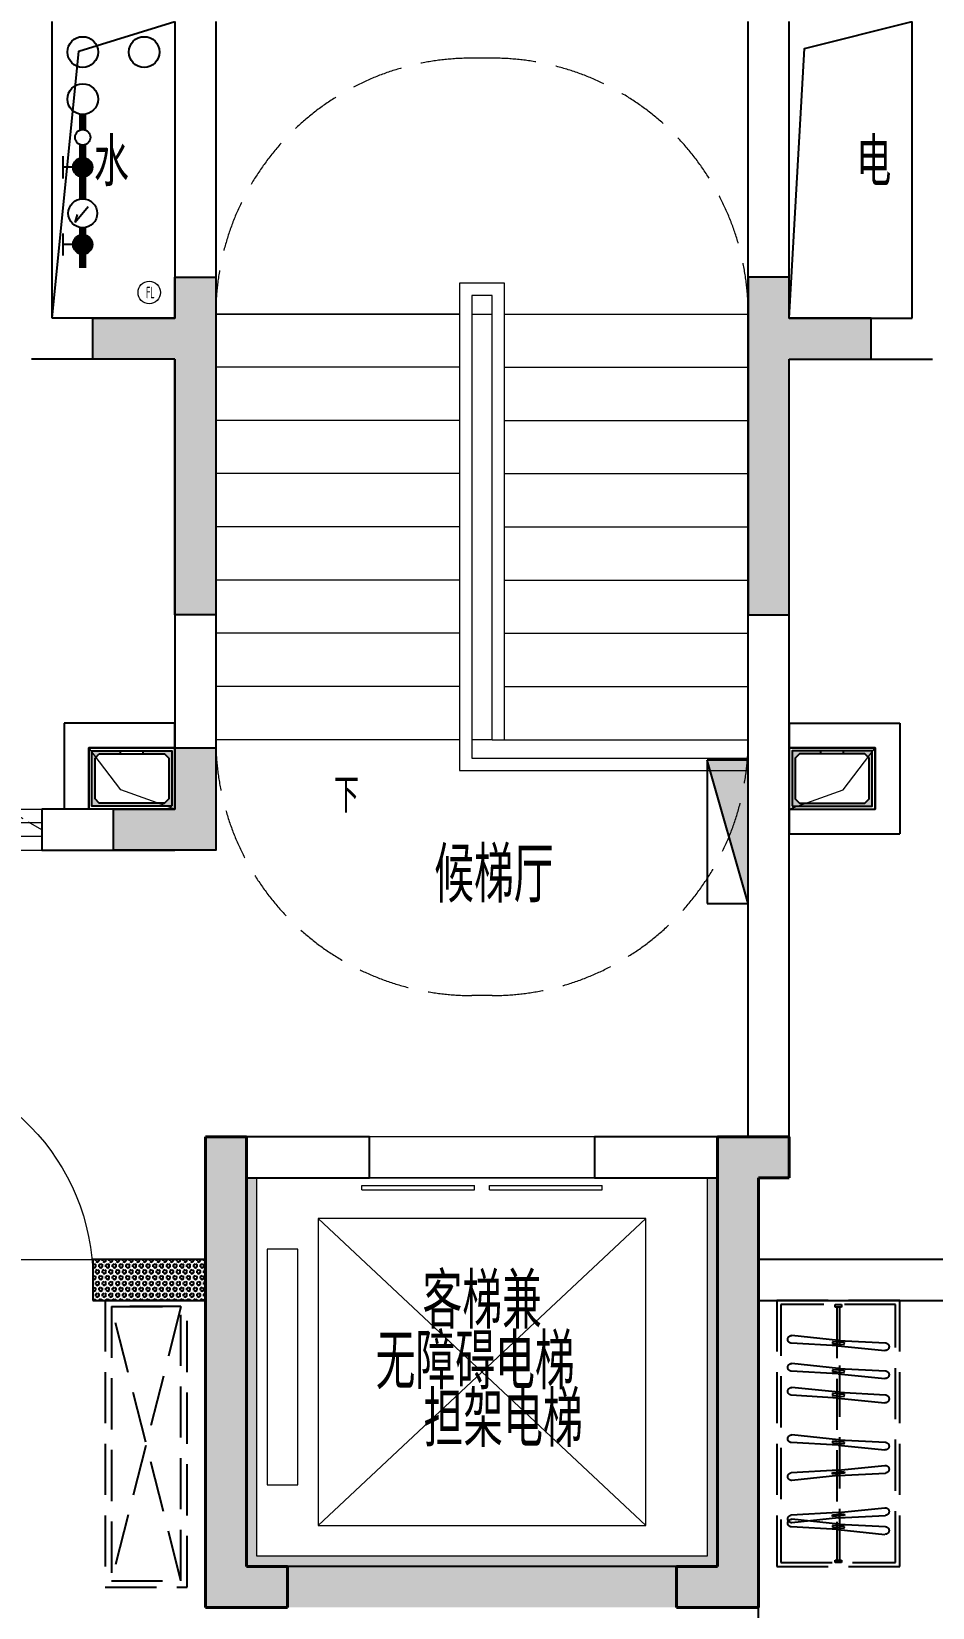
# Model space of a CAD drawing. Extents: x 3753737 to 4713801, y -857380 to 24339.
# Drawn here: x 4672749 to 4677149, y -763560 to -755859 of the extents above; entities that cross this region are included whole.
import ezdxf

# ---------------------------------------------------------------- set-up
doc = ezdxf.new("R2010")
doc.units = 0
doc.header["$LTSCALE"] = 1000
doc.header["$MEASUREMENT"] = 0
doc.linetypes.add('A户型$0$DASH', pattern=[0.35, 0.25, -0.1])
doc.linetypes.add('DASH', pattern=[0.35, 0.25, -0.1])
doc.layers.get('0').update_dxf_attribs({"linetype": 'CONTINUOUS'})
for name, color, linetype in [('!!电气', 1, 'CONTINUOUS'), ('5fur', 175, 'CONTINUOUS'), ('COLU', 7, 'CONTINUOUS'), ('EQUIP_消火栓', 7, 'CONTINUOUS'), ('LVTRY', 252, 'CONTINUOUS'), ('S-砼墙填充', 251, 'CONTINUOUS'), ('VPIPE-消防', 1, 'TG_X'), ('VPIPE-给水', 3, 'TG_J'), ('WALL', 252, 'CONTINUOUS'), ('保温', 6, 'CONTINUOUS'), ('污水', 3, 'CONTINUOUS'), ('看线', 185, 'CONTINUOUS'), ('给水', 4, 'CONTINUOUS')]:
    doc.layers.add(name, color=color, linetype=linetype)
for name, color, linetype, lineweight in [('3.5方案汇报，与郭总、侯月琴确定户型_t8$0$STAIR', 2, 'CONTINUOUS', 18), ('COLUMN', 252, 'CONTINUOUS', 40), ('DIM_SYMB', 252, 'CONTINUOUS', 20), ('PUB_HATCH', 8, 'CONTINUOUS', 9), ('PUB_TEXT', 7, 'CONTINUOUS', 20), ('STAIR', 252, 'CONTINUOUS', 20), ('VPIPE-废水', 31, 'TG_F', 18), ('WINDOW', 146, 'CONTINUOUS', 20), ('填充', 251, 'CONTINUOUS', 5), ('立面-洞口示意', 252, 'CONTINUOUS', 13)]:
    doc.layers.add(name, color=color, linetype=linetype, lineweight=lineweight)
doc.styles.add('_TCH_DIM', font='SIMPLEX', dxfattribs={"bigfont": 'GBCBIG'})
doc.styles.get("Standard").update_dxf_attribs({"font": 'gbenor.shx', "bigfont": 'gbcbig.shx'})
doc.styles.add('TG_LINETYPE', font='SIMPLEX', dxfattribs={"width": 0.8, "height": 3, "bigfont": 'HZTXT'})
doc.linetypes.add('TG_F', pattern='A,2,-0.3,["F",TG_LINETYPE,S=0.1,R=0,X=-0.23,Y=-0.15],0', length=2.3)
doc.linetypes.add('TG_J', pattern='A,2,-0.22,["J",TG_LINETYPE,S=0.1,R=0,X=-0.18,Y=-0.15],0', length=2.22)
doc.linetypes.add('TG_X', pattern='A,4,-0.3,["X",TG_LINETYPE,S=0.1,R=0,X=-0.23,Y=-0.15],0', length=4.3)
pattern_1 = [(90, (0, 0), (-16.49778, 1e-15), [9.525, -19.05]), (210, (0, 0), (8.24889, -14.2874966), [9.525, -19.05]), (150, (6e-16, 9.525), (-8.24889, -14.2874966), [9.525, -19.05])]

# ---------------------------------------------------------------- blocks, each defined once
blk = doc.blocks.new('dfgdfgsf')
at = {"layer": '5fur', "color": 252, "linetype": 'A户型$0$DASH'}
for p, q in [((2086566.6, -1251032.2), (2086536.6, -1251032.2)), ((2086536.6, -1251032.2), (2086536.6, -1251044.2)), ((2086536.6, -1251044.2), (2086566.6, -1251044.2)), ((2086559.1, -1251044.2), (2086559.1, -1252280.2)), ((2086566.6, -1251044.2), (2086566.6, -1251032.2)), ((2086550, -1251207.2), (2086778, -1251183.4)), ((2086550, -1251207.2), (2086321.1, -1251219.5)), ((2086552.1, -1251233.2), (2086324, -1251257)), ((2086552.1, -1251233.2), (2086781, -1251221)), ((2086550, -1251343.9), (2086321.1, -1251356.2)), ((2086550, -1251343.9), (2086777.6, -1251320.2)), ((2086552.1, -1251369.9), (2086781, -1251357.7)), ((2086552.1, -1251369.9), (2086324, -1251393.8)), ((2086550, -1251460.9), (2086778, -1251437.1)), ((2086550, -1251460.9), (2086321.1, -1251473.2)), ((2086552.1, -1251488.9), (2086324, -1251512.8)), ((2086552.3, -1251488.9), (2086781, -1251474.7)), ((2086550, -1251692.8), (2086778, -1251669)), ((2086550, -1251692.8), (2086321.1, -1251705.1)), ((2086552, -1251718.8), (2086323.9, -1251742.7)), ((2086552.1, -1251718.8), (2086781, -1251706.6)), ((2086552.1, -1251841.5), (2086324, -1251817.7)), ((2086550, -1251867.5), (2086321.1, -1251855.3)), ((2086550, -1251867.5), (2086778, -1251891.4)), ((2086552.1, -1251841.5), (2086781, -1251853.8)), ((2086552.1, -1252048.4), (2086324, -1252024.5)), ((2086552.1, -1252048.4), (2086781, -1252060.6)), ((2086550, -1252074.4), (2086321.1, -1252062.1)), ((2086550, -1252104.9), (2086321.1, -1252117.2)), ((2086552.1, -1252130.9), (2086324, -1252154.8)), ((2086550, -1252074.4), (2086778, -1252098.2)), ((2086550, -1252104.9), (2086778, -1252081.1)), ((2086552.1, -1252130.9), (2086781, -1252118.7)), ((2086566.6, -1252280.2), (2086536.6, -1252280.2)), ((2086536.6, -1252280.2), (2086536.6, -1252292.2)), ((2086566.6, -1252292.2), (2086566.6, -1252280.2)), ((2086536.6, -1252292.2), (2086566.6, -1252292.2))]:
    blk.add_line(p, q, dxfattribs=at)
for points in [[(2086851.6, -1252312.2), (2086251.6, -1252312.2), (2086251.6, -1251012.2), (2086851.6, -1251012.2)], [(2086831.6, -1252292.2), (2086271.6, -1252292.2), (2086271.6, -1251032.2), (2086831.6, -1251032.2)], [(2089731.6, -1252412.2), (2089731.6, -1251012.2), (2090131.6, -1251012.2), (2090131.6, -1252412.2)], [(2089761.6, -1252382.2), (2089761.6, -1251042.2), (2090101.6, -1251042.2), (2090101.6, -1252382.2)], [(2086580, -1251222.3), (2086522.1, -1251226.9), (2086521.4, -1251218.2), (2086579.3, -1251213.6)], [(2086580, -1251359), (2086522.1, -1251363.6), (2086521.4, -1251354.9), (2086579.3, -1251350.4)], [(2086580, -1251476), (2086522.1, -1251480.6), (2086521.4, -1251471.9), (2086579.3, -1251467.4)], [(2086580, -1251707.9), (2086522.1, -1251712.5), (2086521.4, -1251703.8), (2086579.3, -1251699.2)], [(2086580, -1251852.5), (2086522.1, -1251847.9), (2086521.4, -1251856.6), (2086579.3, -1251861.1)], [(2086580, -1252059.3), (2086522.1, -1252054.7), (2086521.4, -1252063.4), (2086579.3, -1252068)], [(2086580, -1252120), (2086522.1, -1252124.6), (2086521.4, -1252115.9), (2086579.3, -1252111.4)]]:
    blk.add_lwpolyline(points, close=True, dxfattribs=at)
for points in [[(2086544.1, -1252280.2), (2086544.1, -1251044.2)], [(2089761.6, -1252382.2), (2090101.6, -1251042.2), (2089761.6, -1251042.2), (2090101.6, -1252382.2)]]:
    blk.add_lwpolyline(points, dxfattribs=at)
for centre, radius, start, end in [((2086779.5, -1251202.2), 18.8, 274.51246, 94.51246), ((2086322.5, -1251238.2), 18.8, 94.51246, 274.51246), ((2086322.5, -1251375), 18.8, 94.51246, 274.51246), ((2086779.5, -1251338.9), 18.8, 274.51246, 94.51246), ((2086779.5, -1251455.9), 18.8, 274.51246, 94.51246), ((2086323.5, -1251492.9), 19.9, 97.25134, 271.62727), ((2086779.5, -1251687.8), 18.8, 274.51246, 94.51246), ((2086322.4, -1251723.9), 18.8, 94.51246, 274.51246), ((2086322.5, -1251836.5), 18.8, 85.48754, 265.48754), ((2086779.5, -1251872.6), 18.8, 265.48754, 85.48754), ((2086322.5, -1252043.3), 18.8, 85.48754, 265.48754), ((2086322.5, -1252136), 18.8, 94.51246, 274.51246), ((2086779.5, -1252079.4), 18.8, 265.48754, 85.48754), ((2086779.5, -1252099.9), 18.8, 274.51246, 94.51246)]:
    blk.add_arc(centre, radius, start, end, dxfattribs=at)
blk = doc.blocks.new('A$C2705576B')
at = {"layer": '给水'}
h = blk.add_hatch(color=252, dxfattribs=at)
edge = h.paths.add_edge_path()
edge.add_arc((417.5, -1741.2), 47.2, 0, 360)
h = blk.add_hatch(color=252, dxfattribs=at)
edge = h.paths.add_edge_path()
edge.add_arc((794.7, -1741.2), 47.2, 0, 360)
at = {"layer": '给水', "color": 252}
for p, q in [((363.1, -1645.4), (471.8, -1645.4)), ((417.5, -1741.2), (417.5, -1645.4)), ((740.3, -1645.4), (849, -1645.4)), ((794.7, -1741.2), (794.7, -1645.4)), ((601.1, -1768.1), (525.3, -1704.3)), ((525.3, -1704.3), (564, -1715))]:
    blk.add_line(p, q, dxfattribs=at)
at = {"layer": '给水', "color": 252, "const_width": 35.4}
for points in [[(499.1, -1741.2), (302.5, -1741.2)], [(903.5, -1741.2), (640.6, -1741.2)], [(1052.8, -1741.2), (978.5, -1741.2)]]:
    blk.add_lwpolyline(points, dxfattribs=at)
at = {"layer": '给水', "color": 252}
for centre, radius in [((417.5, -1741.2), 47.2), ((569.8, -1741.2), 70.8), ((794.7, -1741.2), 47.2), ((941, -1741.2), 37.5)]:
    blk.add_circle(centre, radius, dxfattribs=at)
blk = doc.blocks.new('GDGDGRD')
at = {"layer": 'PUB_HATCH'}
for points in [[(431966.6, 293615.4), (431616.6, 293615.4), (431616.6, 293415.4), (431766.6, 293415.4), (431766.6, 291315.4), (432166.6, 291315.4), (432166.6, 291515.4), (431966.6, 291515.4)], [(434266.6, 293615.4), (434266.6, 291515.4), (434066.6, 291515.4), (434066.6, 291315.4), (434466.6, 291315.4), (434466.6, 293415.4), (434466.6, 293415.4), (434466.6, 293615.4)]]:
    blk.add_hatch(color=256, dxfattribs=at).paths.add_polyline_path(points)
at = {"layer": 'S-砼墙填充'}
h = blk.add_hatch(color=252, dxfattribs=at)
h.dxf.hatch_style = 1
h.paths.add_polyline_path([(431616.6, 297415.4), (431216.6, 297415.4), (431216.6, 297615.4), (431616.6, 297615.4), (431616.6, 297815.4), (431816.6, 297815.4), (431816.6, 296165.4), (431616.6, 296165.4)])
h = blk.add_hatch(color=252, dxfattribs=at)
h.dxf.hatch_style = 1
h.paths.add_polyline_path([(434616.6, 297415.4), (435016.6, 297415.4), (435016.6, 297615.4), (434616.6, 297615.4), (434616.6, 297815.4), (434416.6, 297815.4), (434416.6, 296165.4), (434616.6, 296165.4)])
h = blk.add_hatch(color=252, dxfattribs=at)
h.dxf.hatch_style = 1
h.paths.add_polyline_path([(434916.6, 295015.6), (434916.6, 295215.6), (434616.6, 295215.6), (434616.6, 295515.6), (434416.6, 295515.6), (434416.6, 295015.6)])
at = {"layer": 'COLU', "color": 252}
for points in [[(431616.6, 297415.4), (431216.6, 297415.4), (431216.6, 297615.4), (431616.6, 297615.4), (431616.6, 297815.4), (431816.6, 297815.4), (431816.6, 296165.4), (431616.6, 296165.4), (431616.6, 297415.4)], [(434616.6, 297415.4), (435016.6, 297415.4), (435016.6, 297615.4), (434616.6, 297615.4), (434616.6, 297815.4), (434416.6, 297815.4), (434416.6, 296165.4), (434616.6, 296165.4), (434616.6, 297415.4)], [(434916.6, 295015.6), (434916.6, 295215.6), (434616.6, 295215.6), (434616.6, 295515.6), (434416.6, 295515.6), (434416.6, 295015.6)]]:
    blk.add_lwpolyline(points, close=True, dxfattribs=at)
at = {"layer": 'COLUMN', "color": 252}
for p, q in [((431966.6, 293615.4), (431616.6, 293615.4)), ((431616.6, 293615.4), (431616.6, 293415.4)), ((431966.6, 291515.4), (431966.6, 293615.4)), ((434266.6, 293615.4), (434266.6, 291515.4)), ((434466.6, 293615.4), (434266.6, 293615.4)), ((434466.6, 293415.4), (434466.6, 293615.4)), ((431616.6, 293415.4), (431766.6, 293415.4)), ((431766.6, 293415.4), (431766.6, 291315.4)), ((434466.6, 291315.4), (434466.6, 293415.4)), ((434466.6, 293415.4), (434466.6, 293415.4)), ((432166.6, 291515.4), (431966.6, 291515.4)), ((432166.6, 291315.4), (432166.6, 291515.4)), ((434266.6, 291515.4), (434066.6, 291515.4)), ((434066.6, 291515.4), (434066.6, 291315.4)), ((431766.6, 291315.4), (432166.6, 291315.4)), ((434066.6, 291315.4), (434466.6, 291315.4))]:
    blk.add_line(p, q, dxfattribs=at)
blk = doc.blocks.new('VXVXVXDVXDVXVDX')
at = {"layer": '保温', "linetype": 'Continuous', "ltscale": 10}
h = blk.add_hatch(dxfattribs=at)
h.set_pattern_fill('HEX', color=251, scale=10, angle=90, style=0)
h.set_pattern_definition(pattern_1)
h.paths.add_polyline_path([(435016.6, 292815.4), (435016.6, 293015.4), (434466.6, 293015.4), (434466.6, 292815.4)])
h = blk.add_hatch(dxfattribs=at)
h.set_pattern_fill('HEX', color=251, scale=10, angle=90, style=0)
h.set_pattern_definition(pattern_1)
h.paths.add_polyline_path([(434066.6, 291315.4), (434066.6, 291515.4), (432166.6, 291515.4), (432166.6, 291315.4)])
blk = doc.blocks.new('$TwtSys$00000434')
at = {"color": 252}
for p, q in [((-0.5, 0.5), (-0.5, -0.5)), ((-0.5, -0.5), (0.5, 0.5)), ((0.5, 0.5), (-0.5, 0.5)), ((0.5, -0.5), (0.5, 0.5)), ((-0.5, -0.5), (0.5, -0.5))]:
    blk.add_line(p, q, dxfattribs=at)
blk.add_solid([(0.5, -0.5), (0.5, 0.5), (-0.5, -0.5)], dxfattribs=at)
blk = doc.blocks.new('A$C1BAD4CCC')
at = {"layer": 'PUB_HATCH'}
blk.add_hatch(color=252, dxfattribs=at).paths.add_polyline_path([(15, -15), (15, -285), (155, -285), (155, -270), (50, -270), (30, -250), (30, -50), (50, -30), (370, -30), (390, -50), (390, -250), (370, -270), (265, -270), (265, -285), (405, -285), (405, -15)])
at = {"layer": 'LVTRY', "color": 252}
for p, q in [((155, -270), (155, -285)), ((265, -270), (265, -285))]:
    blk.add_line(p, q, dxfattribs=at)
for points in [[(420, 0), (0, 0), (0, -300), (420, -300)], [(405, -15), (15, -15), (15, -285), (405, -285)], [(50, -270), (370, -270), (390, -250), (390, -50), (370, -30), (50, -30), (30, -50), (30, -250), (50, -270)]]:
    blk.add_lwpolyline(points, close=True, dxfattribs=at)
at = {"layer": '立面-洞口示意', "color": 252}
blk.add_lwpolyline([(420, 0), (156.4, -93.9), (0, -300)], dxfattribs=at)
blk = doc.blocks.new('$DorLib2D$00000001')
for p, q in [((0.45, 0.975), (0.5, 0.975)), ((0.45, 0), (0.45, 0.975)), ((0.5, 0), (0.5, 0.975)), ((0.5, 0), (0.45, 0))]:
    blk.add_line(p, q)
at = {"lineweight": 13}
blk.add_arc((0.475, 0), 0.975, 91.46928, 180, dxfattribs=at)
blk = doc.blocks.new('$WINLIB2D$00000001')
at = {"color": 0}
for points in [[(-0.5, 0.5), (-0.5, -0.5)], [(-0.5, 0.5), (0.5, 0.5)], [(0.5, -0.5), (0.5, 0.5)], [(0.5, 0.167), (-0.5, 0.167)], [(0.5, -0.167), (-0.5, -0.167)], [(-0.5, -0.5), (0.5, -0.5)]]:
    blk.add_lwpolyline(points, dxfattribs=at)
blk = doc.blocks.new('$DORLIB2D$00000127')
at = {"color": 0}
for points in [[(-0.5333, 0.7949), (-0.5333, 0.6904)], [(-0.0333, 0.7949), (-0.5333, 0.7949)], [(-0.0333, 0.7949), (-0.0333, 0.6904)], [(0.5333, 0.7949), (0.0333, 0.7949)], [(0.0333, 0.7949), (0.0333, 0.6904)], [(0.5333, 0.7949), (0.5333, 0.6904)], [(-0.0333, 0.6904), (-0.5333, 0.6904)], [(0.5333, 0.6904), (0.0333, 0.6904)], [(0.5, 0.5), (-0.5, 0.5)]]:
    blk.add_lwpolyline(points, dxfattribs=at)
blk = doc.blocks.new('A$C100F5A36')
at = {"layer": '填充'}
h = blk.add_hatch(dxfattribs=at)
h.set_pattern_fill('隔热材料02', color=252, scale=100, style=0)
h.set_pattern_definition([(0, (-1149905.93, -622721.03), (0, 50), []), (0, (-1149905.93, -622704.364), (0, 50), []), (270, (-1149862.19, -622695.733), (50, -9e-15), [5.01775, -44.98225]), (270, (-1149899.65, -622695.733), (50, -9e-15), [5.01775, -44.98225]), (90, (-1149874.137, -622729.66), (-50, 3e-15), [5.01775, -44.98225]), (90, (-1149887.7, -622729.66), (-50, 3e-15), [5.01775, -44.98225]), (180, (-1149855.907, -622737.697), (-6e-15, -50), [50.02425, 0.02425]), (135, (-1149869.864, -622735.19), (3e-15, 49.99987405), [4.268, -66.44275]), (116.56505, (-1149822.882, -622732.17), (0.00011283, 49.99993342), [2.805, -108.9985]), (116.56505, (-1149872.882, -622732.17), (0.00011283, 49.99993342), [2.805, -108.9985]), (153.43495, (-1149814.847, -622737.697), (-0.0001128, 49.9999334), [5.61, -106.1935]), (153.43495, (-1149864.847, -622737.697), (-0.0001128, 49.9999334), [5.61, -106.1935]), (63.43495, (-1149824.137, -622724.644), (-0.00011283, 49.99993342), [26.714, -85.0895]), (63.43495, (-1149874.137, -622724.644), (-0.00011283, 49.99993342), [26.714, -85.0895]), (116.56505, (-1149812.19, -622695.733), (0.00011283, 49.99993342), [2.805, -108.9985]), (116.56505, (-1149862.19, -622695.733), (0.00011283, 49.99993342), [2.805, -108.9985]), (135, (-1149863.444, -622693.224), (3e-15, 49.99987405), [4.268, -66.44275]), (153.43495, (-1149816.462, -622690.206), (-0.0001128, 49.9999334), [5.61, -106.1935]), (153.43495, (-1149866.462, -622690.206), (-0.0001128, 49.9999334), [5.61, -106.1935]), (45, (-1149898.394, -622693.224), (0, 49.99987405), [4.268, -66.44275]), (63.43495, (-1149849.649, -622695.733), (-0.00011283, 49.99993342), [2.805, -108.9985]), (63.43495, (-1149899.649, -622695.733), (-0.00011283, 49.99993342), [2.805, -108.9985]), (26.56505, (-1149845.376, -622690.206), (0.0001128, 49.9999334), [5.61, -106.1935]), (26.56505, (-1149895.376, -622690.206), (0.0001128, 49.9999334), [5.61, -106.1935]), (116.56505, (-1149837.702, -622724.644), (0.00011283, 49.99993342), [26.714, -85.0895]), (116.56505, (-1149887.702, -622724.644), (0.00011283, 49.99993342), [26.714, -85.0895]), (45, (-1149891.974, -622735.19), (0, 49.99987405), [4.268, -66.44275]), (63.43495, (-1149838.956, -622732.17), (-0.00011283, 49.99993342), [2.805, -108.9985]), (63.43495, (-1149888.956, -622732.17), (-0.00011283, 49.99993342), [2.805, -108.9985]), (26.56505, (-1149846.99, -622737.697), (0.0001128, 49.9999334), [5.61, -106.1935]), (26.56505, (-1149896.99, -622737.697), (0.0001128, 49.9999334), [5.61, -106.1935])])
h.paths.add_polyline_path([(48202.5, -12082.4), (48152.5, -12082.4), (48152.5, -13982.4), (50452.5, -13982.4), (50452.5, -12082.4), (50402.5, -12082.4), (50402.5, -13932.4), (48202.5, -13932.4)])
at = {"layer": '3.5方案汇报，与郭总、侯月琴确定户型_t8$0$STAIR', "color": 252}
for p, q in [((48502.5, -12282.4), (50102.5, -13782.4)), ((50102.5, -12282.4), (48502.5, -13782.4))]:
    blk.add_line(p, q, dxfattribs=at)
for points in [[(50102.5, -13782.4), (50102.5, -12282.4), (48502.5, -12282.4), (48502.5, -13782.4)], [(48402.5, -13582.4), (48402.5, -12432.4), (48252.5, -12432.4), (48252.5, -13582.4)]]:
    blk.add_lwpolyline(points, close=True, dxfattribs=at)
at = {"layer": 'DIM_SYMB', "color": 252}
blk.add_lwpolyline([(48627.5, -10072.4, 0, 0, 0), (48627.5, -7147.4, 0, 0, 0), (49977.5, -7147.4, 0, 0, 0), (49977.5, -9662.4, 40, 0, 0), (49977.5, -9812.4, 0, 0, 0)], format="xyseb", dxfattribs=at)
at = {"layer": 'STAIR', "color": 252}
for p, q in [((48002.5, -6432.4), (48002.5, -7862.4)), ((50602.5, -7862.4), (50602.5, -6432.4)), ((49412.5, -7712.4), (49192.5, -7712.4)), ((49192.5, -7712.4), (49192.5, -10092.4)), ((49352.5, -7772.4), (49252.5, -7772.4)), ((49252.5, -7772.4), (49252.5, -10032.4)), ((49352.5, -9942.4), (49352.5, -7772.4)), ((49412.5, -9942.4), (49412.5, -7712.4)), ((48002.5, -7862.4), (48002.5, -9942.4)), ((49192.5, -7862.4), (48002.5, -7862.4)), ((48002.5, -7862.4), (49192.5, -7862.4)), ((49252.5, -7862.4), (49252.5, -9942.4)), ((49252.5, -7862.4), (49352.5, -7862.4)), ((49352.5, -9942.4), (49352.5, -7862.4)), ((49412.5, -7862.4), (50602.5, -7862.4)), ((49412.5, -7862.4), (50602.5, -7862.4)), ((50602.5, -9942.4), (50602.5, -7862.4)), ((49192.5, -8122.4), (48002.5, -8122.4)), ((49412.5, -8122.4), (50602.5, -8122.4)), ((49192.5, -8382.4), (48002.5, -8382.4)), ((49412.5, -8382.4), (50602.5, -8382.4)), ((49192.5, -8642.4), (48002.5, -8642.4)), ((49412.5, -8642.4), (50602.5, -8642.4)), ((49192.5, -8902.4), (48002.5, -8902.4)), ((49412.5, -8902.4), (50602.5, -8902.4)), ((49192.5, -9162.4), (48002.5, -9162.4)), ((49412.5, -9162.4), (50602.5, -9162.4)), ((49192.5, -9422.4), (48002.5, -9422.4)), ((49412.5, -9422.4), (50602.5, -9422.4)), ((49192.5, -9682.4), (48002.5, -9682.4)), ((49412.5, -9682.4), (50602.5, -9682.4)), ((49192.5, -9942.4), (48002.5, -9942.4)), ((49352.5, -9942.4), (49252.5, -9942.4)), ((49352.5, -9942.4), (49412.5, -9942.4)), ((49352.5, -9942.4), (49412.5, -9942.4)), ((49412.5, -9942.4), (50602.5, -9942.4)), ((49252.5, -10032.4), (50602.5, -10032.4)), ((50602.5, -10032.4), (50602.5, -10092.4)), ((49192.5, -10092.4), (50602.5, -10092.4))]:
    blk.add_line(p, q, dxfattribs=at)
at = {"layer": 'STAIR', "color": 252, "linetype": 'DASH'}
for points in [[(50602.5, -7862.4, 0.414214), (49352.5, -6612.4), (49252.5, -6612.4, 0.414214), (48002.5, -7862.4)], [(50602.5, -9942.4, -0.414214), (49352.5, -11192.4), (49252.5, -11192.4, -0.414214), (48002.5, -9942.4)]]:
    blk.add_lwpolyline(points, format="xyb", dxfattribs=at)
at = {"layer": 'VPIPE-废水', "color": 252}
blk.add_circle((47677.5, -7757.4), 55, dxfattribs=at)
at = {"layer": 'VPIPE-消防', "color": 252, "linetype": 'Continuous'}
blk.add_circle((47652.5, -6582.4), 75, dxfattribs=at)
at = {"layer": 'VPIPE-给水', "color": 252, "linetype": 'Continuous'}
for centre in [(47352.5, -6582.4), (47352.5, -6812.4)]:
    blk.add_circle(centre, 75, dxfattribs=at)
at = {"layer": 'WALL', "color": 252}
for p, q in [((47202.5, -7882.4), (47202.5, -6432.4)), ((47802.5, -6432.4), (47802.5, -7882.4)), ((48002.5, -6432.4), (48002.5, -7982.4)), ((50602.5, -7982.4), (50602.5, -6432.4)), ((50802.5, -7882.4), (50802.5, -6432.4)), ((51402.5, -7882.4), (51402.5, -6432.4)), ((47802.5, -7882.4), (47202.5, -7882.4)), ((50802.5, -7882.4), (51402.5, -7882.4)), ((48002.5, -7982.4), (48002.5, -10382.1)), ((50602.5, -11882.4), (50602.5, -7982.4)), ((47802.5, -8082.4), (47102.5, -8082.4)), ((47802.5, -8082.4), (47802.5, -10282.1)), ((50802.5, -8082.4), (51502.5, -8082.4)), ((50802.5, -12082.4), (50802.5, -8082.4)), ((47262.5, -9861.9), (47262.5, -10282.2)), ((47802.5, -9861.9), (47262.5, -9861.9)), ((47802.5, -9981.9), (47802.5, -9861.9)), ((50802.5, -9861.9), (51342.5, -9861.9)), ((50802.5, -9861.9), (50802.5, -9981.9)), ((51342.5, -9861.9), (51342.5, -10401.9)), ((47382.5, -9981.9), (47382.5, -10282.2)), ((47802.5, -9981.9), (47382.5, -9981.9)), ((50802.5, -9981.9), (51222.5, -9981.9)), ((51222.5, -9981.9), (51222.5, -10281.9)), ((47802.5, -10282.1), (47152.5, -10282.2)), ((47152.5, -10282.2), (47152.5, -10482.2)), ((47382.5, -10282.2), (47262.5, -10282.2)), ((50802.5, -10281.9), (51222.5, -10281.9)), ((50802.5, -10281.9), (50802.5, -10401.9)), ((48002.5, -10382.1), (48002.5, -10482.1)), ((50802.5, -10401.9), (51342.5, -10401.9)), ((47152.5, -10482.2), (47802.5, -10482.1)), ((47802.5, -10482.1), (47802.5, -10482.1)), ((48002.5, -10482.1), (47802.5, -10482.1)), ((47952.5, -11882.4), (47952.5, -12482.4)), ((48752.5, -11882.4), (47952.5, -11882.4)), ((48752.5, -12082.4), (48752.5, -11882.4)), ((50552.5, -11882.4), (49852.5, -11882.4)), ((49852.5, -11882.4), (49852.5, -12082.4)), ((50602.5, -11882.4), (50552.5, -11882.4)), ((48152.5, -12082.4), (48152.5, -12582.4)), ((48152.5, -12082.4), (48752.5, -12082.4)), ((49852.5, -12082.4), (50452.5, -12082.4)), ((50452.5, -12582.4), (50452.5, -12082.4)), ((50802.5, -12082.4), (50652.5, -12082.4)), ((50652.5, -12482.4), (50652.5, -12082.4)), ((47952.5, -12482.4), (47402.5, -12482.4)), ((47402.5, -12482.4), (47402.5, -12682.4)), ((52602.5, -12482.4), (50652.5, -12482.4)), ((48152.5, -12582.4), (48152.5, -13982.4)), ((50452.5, -13982.4), (50452.5, -12582.4)), ((47402.5, -12682.4), (47952.5, -12682.4)), ((47952.5, -12682.4), (47952.5, -14182.4)), ((50652.5, -14082.4), (50652.5, -12682.4)), ((50652.5, -12682.4), (52602.5, -12682.4)), ((50452.5, -13982.4), (48152.5, -13982.4)), ((50652.5, -14282.4), (50652.5, -14082.4))]:
    blk.add_line(p, q, dxfattribs=at)
at = {"layer": 'WINDOW', "color": 252}
for p, q in [((49852.5, -11882.4), (48752.5, -11882.4)), ((49852.5, -12082.4), (48752.5, -12082.4)), ((46302.5, -12482.4), (47402.5, -12482.4))]:
    blk.add_line(p, q, dxfattribs=at)
at = {"layer": 'WINDOW', "color": 252, "linetype": 'DASH', "ltscale": 0.3}
blk.add_lwpolyline([(47152.7, -10382.3), (46546.2, -10032.4, 0.131526), (46452.5, -10382.1)], format="xyb", dxfattribs=at)
at = {"layer": '填充', "color": 252}
blk.add_lwpolyline([(48202.5, -12082.4), (48152.5, -12082.4), (48152.5, -13982.4), (50452.5, -13982.4), (50452.5, -12082.4), (50402.5, -12082.4), (50402.5, -13932.4), (48202.5, -13932.4)], close=True, dxfattribs=at)
at = {"layer": '看线', "color": 252, "ltscale": 0.5}
for points in [[(47202.4, -7882.4), (47333.4, -6578.3), (47802.5, -6432.4)], [(50802.5, -7882.4), (50877.4, -6565.3), (51402.5, -6432.4)]]:
    blk.add_lwpolyline(points, dxfattribs=at)
at = {"color": 252, "xscale": -1}
for name in ['GDGDGRD', 'VXVXVXDVXDVXVDX']:
    blk.add_blockref(name, (482419, -305497.8), dxfattribs=at)
at = {"color": 252, "xscale": -1, "rotation": 180}
blk.add_blockref('A$C1BAD4CCC', (47382.5, -10281.9), dxfattribs=at)
at = {"color": 252, "rotation": 180}
blk.add_blockref('A$C1BAD4CCC', (51222.5, -10281.9), dxfattribs=at)
at = {"layer": 'EQUIP_消火栓', "color": 252, "xscale": 700, "yscale": 200, "zscale": 700, "rotation": 89.9999999999792}
blk.add_blockref('$TwtSys$00000434', (50502.5, -10392.4), dxfattribs=at)
at = {"layer": 'WINDOW', "color": 252}
for name, p, xscale, yscale, zscale, rotation in [('$WINLIB2D$00000001', (46802.5, -10382.3), -700.0000123986958, 200, -700.0000123986958, 180.0086025736102), ('$DorLib2D$00000001', (46852.5, -12582.4), -1100, 1100, -1100, 6.088612444984963e-10), ('$DORLIB2D$00000127', (49302.5, -11982.4), 1100, 200, 1100, 180)]:
    blk.add_blockref(name, p, dxfattribs=dict(at, xscale=xscale, yscale=yscale, zscale=zscale, rotation=rotation))
at = {"layer": 'WINDOW', "color": 252, "xscale": -1}
blk.add_blockref('dfgdfgsf', (2137594, 1238329.8), dxfattribs=at)
at = {"layer": '污水', "color": 252, "rotation": 90.00000000010901}
blk.add_blockref('A$C2705576B', (45611.3, -7940.2), dxfattribs=at)
at = {"layer": 'DIM_SYMB', "color": 7, "style": '_TCH_DIM'}
blk.add_text('下', height=168.8, dxfattribs=at).set_placement((48580, -10299.9))
at = {"layer": 'PUB_TEXT', "color": 252}
for s, height, p in [('水', 236.3, (47407.6, -7237.6)), ('电', 236.3, (51131.1, -7237.6)), ('候梯厅', 270.07, (49068.7, -10738)), ('客梯兼', 270.07, (49011.6, -12820.3)), ('无障碍电梯', 270.07, (48783, -13116.1)), ('担架电梯', 270.07, (49017, -13397.6))]:
    blk.add_text(s, height=height, dxfattribs=at).set_placement(p)
at = {"layer": 'PUB_TEXT', "color": 252, "width": 0.6}
blk.add_text('FL', height=56, dxfattribs=at).set_placement((47662.1, -7785.4))

msp = doc.modelspace()

# ---------------------------------------------------------------- block references
at = {"layer": '!!电气'}
msp.add_blockref('A$C100F5A36', (4625646.2, -749377.2), dxfattribs=at)

doc.saveas('drawing.dxf')
